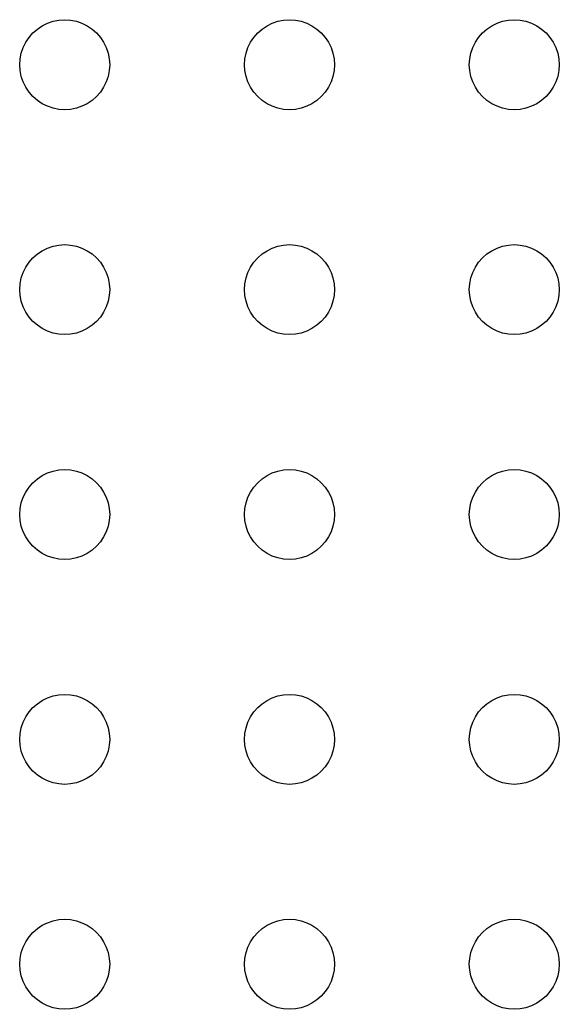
# Model space of a CAD drawing. Header units: metres. Extents: x -126 to 126, y -126 to 126.
# Drawn here: x -3 to 33, y -3 to 63 of the extents above; entities that cross this region are included whole.
import ezdxf

# ---------------------------------------------------------------- set-up
doc = ezdxf.new("R2010")
doc.units = ezdxf.units.M

msp = doc.modelspace()

# ---------------------------------------------------------------- linework, layer by layer
for p, q in [((-1.5, 62.5981), (-1.14804, 62.7716)), ((-1.14804, 62.7716), (-0.77644, 62.8978)), ((-0.77644, 62.8978), (-0.39157, 62.9743)), ((-0.39157, 62.9743), (0, 63)), ((0, 63), (0.39157, 62.9743)), ((0.39157, 62.9743), (0.77644, 62.8978)), ((0.77644, 62.8978), (1.14804, 62.7716)), ((1.14804, 62.7716), (1.5, 62.5981)), ((13.5, 62.5981), (13.8519, 62.7716)), ((13.8519, 62.7716), (14.2235, 62.8978)), ((14.2235, 62.8978), (14.6084, 62.9743)), ((14.6084, 62.9743), (15, 63)), ((15, 63), (15.3916, 62.9743)), ((15.3916, 62.9743), (15.7764, 62.8978)), ((15.7764, 62.8978), (16.148, 62.7716)), ((16.148, 62.7716), (16.5, 62.5981)), ((28.5, 62.5981), (28.8519, 62.7716)), ((28.8519, 62.7716), (29.2235, 62.8978)), ((29.2235, 62.8978), (29.6084, 62.9743)), ((29.6084, 62.9743), (30, 63)), ((30, 63), (30.3916, 62.9743)), ((30.3916, 62.9743), (30.7764, 62.8978)), ((30.7764, 62.8978), (31.148, 62.7716)), ((31.148, 62.7716), (31.5, 62.5981)), ((-2.38005, 61.8263), (-2.12131, 62.1213)), ((-2.12131, 62.1213), (-1.82628, 62.3801)), ((-1.82628, 62.3801), (-1.5, 62.5981)), ((1.5, 62.5981), (1.82628, 62.3801)), ((1.82628, 62.3801), (2.12131, 62.1213)), ((2.12131, 62.1213), (2.38005, 61.8263)), ((12.6199, 61.8263), (12.8787, 62.1213)), ((12.8787, 62.1213), (13.1737, 62.3801)), ((13.1737, 62.3801), (13.5, 62.5981)), ((16.5, 62.5981), (16.8263, 62.3801)), ((16.8263, 62.3801), (17.1213, 62.1213)), ((17.1213, 62.1213), (17.3801, 61.8263)), ((27.6199, 61.8263), (27.8787, 62.1213)), ((27.8787, 62.1213), (28.1737, 62.3801)), ((28.1737, 62.3801), (28.5, 62.5981)), ((31.5, 62.5981), (31.8263, 62.3801)), ((31.8263, 62.3801), (32.1213, 62.1213)), ((32.1213, 62.1213), (32.3801, 61.8263)), ((-2.77164, 61.148), (-2.59807, 61.5)), ((-2.59807, 61.5), (-2.38005, 61.8263)), ((2.38005, 61.8263), (2.59807, 61.5)), ((2.59807, 61.5), (2.77164, 61.148)), ((12.2283, 61.148), (12.4019, 61.5)), ((12.4019, 61.5), (12.6199, 61.8263)), ((17.3801, 61.8263), (17.5981, 61.5)), ((17.5981, 61.5), (17.7716, 61.148)), ((27.2283, 61.148), (27.4019, 61.5)), ((27.4019, 61.5), (27.6199, 61.8263)), ((32.3801, 61.8263), (32.5981, 61.5)), ((32.5981, 61.5), (32.7716, 61.148)), ((-2.97432, 60.3916), (-2.89777, 60.7765)), ((-2.89777, 60.7765), (-2.77164, 61.148)), ((2.77164, 61.148), (2.89777, 60.7765)), ((2.89777, 60.7765), (2.97432, 60.3916)), ((12.0257, 60.3916), (12.1022, 60.7765)), ((12.1022, 60.7765), (12.2283, 61.148)), ((17.7716, 61.148), (17.8978, 60.7765)), ((17.8978, 60.7765), (17.9743, 60.3916)), ((27.0257, 60.3916), (27.1022, 60.7765)), ((27.1022, 60.7765), (27.2283, 61.148)), ((32.7716, 61.148), (32.8978, 60.7765)), ((32.8978, 60.7765), (32.9743, 60.3916)), ((-3, 60), (-2.97432, 60.3916)), ((2.97432, 60.3916), (3, 60)), ((12, 60), (12.0257, 60.3916)), ((17.9743, 60.3916), (18, 60)), ((27, 60), (27.0257, 60.3916)), ((32.9743, 60.3916), (33, 60)), ((-2.97432, 59.6084), (-3, 60)), ((-2.89777, 59.2235), (-2.97432, 59.6084)), ((2.97432, 59.6084), (2.89777, 59.2235)), ((3, 60), (2.97432, 59.6084)), ((12.0257, 59.6084), (12, 60)), ((12.1022, 59.2235), (12.0257, 59.6084)), ((17.9743, 59.6084), (17.8978, 59.2235)), ((18, 60), (17.9743, 59.6084)), ((27.0257, 59.6084), (27, 60)), ((27.1022, 59.2235), (27.0257, 59.6084)), ((32.9743, 59.6084), (32.8978, 59.2235)), ((33, 60), (32.9743, 59.6084)), ((-2.77164, 58.8519), (-2.89777, 59.2235)), ((-2.59807, 58.5), (-2.77164, 58.8519)), ((2.77164, 58.8519), (2.59807, 58.5)), ((2.89777, 59.2235), (2.77164, 58.8519)), ((12.2283, 58.8519), (12.1022, 59.2235)), ((12.4019, 58.5), (12.2283, 58.8519)), ((17.7716, 58.8519), (17.5981, 58.5)), ((17.8978, 59.2235), (17.7716, 58.8519)), ((27.2283, 58.8519), (27.1022, 59.2235)), ((27.4019, 58.5), (27.2283, 58.8519)), ((32.7716, 58.8519), (32.5981, 58.5)), ((32.8978, 59.2235), (32.7716, 58.8519)), ((-2.38005, 58.1737), (-2.59807, 58.5)), ((-2.12131, 57.8787), (-2.38005, 58.1737)), ((2.38005, 58.1737), (2.12131, 57.8787)), ((2.59807, 58.5), (2.38005, 58.1737)), ((12.6199, 58.1737), (12.4019, 58.5)), ((12.8787, 57.8787), (12.6199, 58.1737)), ((17.3801, 58.1737), (17.1213, 57.8787)), ((17.5981, 58.5), (17.3801, 58.1737)), ((27.6199, 58.1737), (27.4019, 58.5)), ((27.8787, 57.8787), (27.6199, 58.1737)), ((32.3801, 58.1737), (32.1213, 57.8787)), ((32.5981, 58.5), (32.3801, 58.1737)), ((-1.82628, 57.6199), (-2.12131, 57.8787)), ((-1.5, 57.4019), (-1.82628, 57.6199)), ((1.82628, 57.6199), (1.5, 57.4019)), ((2.12131, 57.8787), (1.82628, 57.6199)), ((13.1737, 57.6199), (12.8787, 57.8787)), ((13.5, 57.4019), (13.1737, 57.6199)), ((16.8263, 57.6199), (16.5, 57.4019)), ((17.1213, 57.8787), (16.8263, 57.6199)), ((28.1737, 57.6199), (27.8787, 57.8787)), ((28.5, 57.4019), (28.1737, 57.6199)), ((31.8263, 57.6199), (31.5, 57.4019)), ((32.1213, 57.8787), (31.8263, 57.6199)), ((-1.14804, 57.2284), (-1.5, 57.4019)), ((-0.77644, 57.1022), (-1.14804, 57.2284)), ((-0.39157, 57.0257), (-0.77644, 57.1022)), ((0, 57), (-0.39157, 57.0257)), ((0.39157, 57.0257), (0, 57)), ((0.77644, 57.1022), (0.39157, 57.0257)), ((1.14804, 57.2284), (0.77644, 57.1022)), ((1.5, 57.4019), (1.14804, 57.2284)), ((13.8519, 57.2284), (13.5, 57.4019)), ((14.2235, 57.1022), (13.8519, 57.2284)), ((14.6084, 57.0257), (14.2235, 57.1022)), ((15, 57), (14.6084, 57.0257)), ((15.3916, 57.0257), (15, 57)), ((15.7764, 57.1022), (15.3916, 57.0257)), ((16.148, 57.2284), (15.7764, 57.1022)), ((16.5, 57.4019), (16.148, 57.2284)), ((28.8519, 57.2284), (28.5, 57.4019)), ((29.2235, 57.1022), (28.8519, 57.2284)), ((29.6084, 57.0257), (29.2235, 57.1022)), ((30, 57), (29.6084, 57.0257)), ((30.3916, 57.0257), (30, 57)), ((30.7764, 57.1022), (30.3916, 57.0257)), ((31.148, 57.2284), (30.7764, 57.1022)), ((31.5, 57.4019), (31.148, 57.2284)), ((-1.82628, 47.3801), (-1.5, 47.5981)), ((-1.5, 47.5981), (-1.14804, 47.7716)), ((-1.14804, 47.7716), (-0.77644, 47.8978)), ((-0.77644, 47.8978), (-0.39157, 47.9743)), ((-0.39157, 47.9743), (0, 48)), ((0, 48), (0.39157, 47.9743)), ((0.39157, 47.9743), (0.77644, 47.8978)), ((0.77644, 47.8978), (1.14804, 47.7716)), ((1.14804, 47.7716), (1.5, 47.5981)), ((1.5, 47.5981), (1.82628, 47.3801)), ((13.1737, 47.3801), (13.5, 47.5981)), ((13.5, 47.5981), (13.8519, 47.7716)), ((13.8519, 47.7716), (14.2235, 47.8978)), ((14.2235, 47.8978), (14.6084, 47.9743)), ((14.6084, 47.9743), (15, 48)), ((15, 48), (15.3916, 47.9743)), ((15.3916, 47.9743), (15.7764, 47.8978)), ((15.7764, 47.8978), (16.148, 47.7716)), ((16.148, 47.7716), (16.5, 47.5981)), ((16.5, 47.5981), (16.8263, 47.3801)), ((28.1737, 47.3801), (28.5, 47.5981)), ((28.5, 47.5981), (28.8519, 47.7716)), ((28.8519, 47.7716), (29.2235, 47.8978)), ((29.2235, 47.8978), (29.6084, 47.9743)), ((29.6084, 47.9743), (30, 48)), ((30, 48), (30.3916, 47.9743)), ((30.3916, 47.9743), (30.7764, 47.8978)), ((30.7764, 47.8978), (31.148, 47.7716)), ((31.148, 47.7716), (31.5, 47.5981)), ((31.5, 47.5981), (31.8263, 47.3801)), ((-2.38005, 46.8263), (-2.12131, 47.1213)), ((-2.12131, 47.1213), (-1.82628, 47.3801)), ((1.82628, 47.3801), (2.12131, 47.1213)), ((2.12131, 47.1213), (2.38005, 46.8263)), ((12.6199, 46.8263), (12.8787, 47.1213)), ((12.8787, 47.1213), (13.1737, 47.3801)), ((16.8263, 47.3801), (17.1213, 47.1213)), ((17.1213, 47.1213), (17.3801, 46.8263)), ((27.6199, 46.8263), (27.8787, 47.1213)), ((27.8787, 47.1213), (28.1737, 47.3801)), ((31.8263, 47.3801), (32.1213, 47.1213)), ((32.1213, 47.1213), (32.3801, 46.8263)), ((-2.77164, 46.148), (-2.59807, 46.5)), ((-2.59807, 46.5), (-2.38005, 46.8263)), ((2.38005, 46.8263), (2.59807, 46.5)), ((2.59807, 46.5), (2.77164, 46.148)), ((12.2283, 46.148), (12.4019, 46.5)), ((12.4019, 46.5), (12.6199, 46.8263)), ((17.3801, 46.8263), (17.5981, 46.5)), ((17.5981, 46.5), (17.7716, 46.148)), ((27.2283, 46.148), (27.4019, 46.5)), ((27.4019, 46.5), (27.6199, 46.8263)), ((32.3801, 46.8263), (32.5981, 46.5)), ((32.5981, 46.5), (32.7716, 46.148)), ((-2.97432, 45.3916), (-2.89777, 45.7765)), ((-2.89777, 45.7765), (-2.77164, 46.148)), ((2.77164, 46.148), (2.89777, 45.7765)), ((2.89777, 45.7765), (2.97432, 45.3916)), ((12.0257, 45.3916), (12.1022, 45.7765)), ((12.1022, 45.7765), (12.2283, 46.148)), ((17.7716, 46.148), (17.8978, 45.7765)), ((17.8978, 45.7765), (17.9743, 45.3916)), ((27.0257, 45.3916), (27.1022, 45.7765)), ((27.1022, 45.7765), (27.2283, 46.148)), ((32.7716, 46.148), (32.8978, 45.7765)), ((32.8978, 45.7765), (32.9743, 45.3916)), ((-3, 45), (-2.97432, 45.3916)), ((-2.97432, 44.6084), (-3, 45)), ((2.97432, 45.3916), (3, 45)), ((3, 45), (2.97432, 44.6084)), ((12, 45), (12.0257, 45.3916)), ((12.0257, 44.6084), (12, 45)), ((17.9743, 45.3916), (18, 45)), ((18, 45), (17.9743, 44.6084)), ((27, 45), (27.0257, 45.3916)), ((27.0257, 44.6084), (27, 45)), ((32.9743, 45.3916), (33, 45)), ((33, 45), (32.9743, 44.6084)), ((-2.89777, 44.2235), (-2.97432, 44.6084)), ((-2.77164, 43.8519), (-2.89777, 44.2235)), ((2.89777, 44.2235), (2.77164, 43.8519)), ((2.97432, 44.6084), (2.89777, 44.2235)), ((12.1022, 44.2235), (12.0257, 44.6084)), ((12.2283, 43.8519), (12.1022, 44.2235)), ((17.8978, 44.2235), (17.7716, 43.8519)), ((17.9743, 44.6084), (17.8978, 44.2235)), ((27.1022, 44.2235), (27.0257, 44.6084)), ((27.2283, 43.8519), (27.1022, 44.2235)), ((32.8978, 44.2235), (32.7716, 43.8519)), ((32.9743, 44.6084), (32.8978, 44.2235)), ((-2.59807, 43.5), (-2.77164, 43.8519)), ((2.77164, 43.8519), (2.59807, 43.5)), ((12.4019, 43.5), (12.2283, 43.8519)), ((17.7716, 43.8519), (17.5981, 43.5)), ((27.4019, 43.5), (27.2283, 43.8519)), ((32.7716, 43.8519), (32.5981, 43.5)), ((-2.38005, 43.1737), (-2.59807, 43.5)), ((-2.12131, 42.8787), (-2.38005, 43.1737)), ((2.38005, 43.1737), (2.12131, 42.8787)), ((2.59807, 43.5), (2.38005, 43.1737)), ((12.6199, 43.1737), (12.4019, 43.5)), ((12.8787, 42.8787), (12.6199, 43.1737)), ((17.3801, 43.1737), (17.1213, 42.8787)), ((17.5981, 43.5), (17.3801, 43.1737)), ((27.6199, 43.1737), (27.4019, 43.5)), ((27.8787, 42.8787), (27.6199, 43.1737)), ((32.3801, 43.1737), (32.1213, 42.8787)), ((32.5981, 43.5), (32.3801, 43.1737)), ((-1.82628, 42.6199), (-2.12131, 42.8787)), ((-1.5, 42.4019), (-1.82628, 42.6199)), ((-1.14804, 42.2284), (-1.5, 42.4019)), ((1.5, 42.4019), (1.14804, 42.2284)), ((1.82628, 42.6199), (1.5, 42.4019)), ((2.12131, 42.8787), (1.82628, 42.6199)), ((13.1737, 42.6199), (12.8787, 42.8787)), ((13.5, 42.4019), (13.1737, 42.6199)), ((13.8519, 42.2284), (13.5, 42.4019)), ((16.5, 42.4019), (16.148, 42.2284)), ((16.8263, 42.6199), (16.5, 42.4019)), ((17.1213, 42.8787), (16.8263, 42.6199)), ((28.1737, 42.6199), (27.8787, 42.8787)), ((28.5, 42.4019), (28.1737, 42.6199)), ((28.8519, 42.2284), (28.5, 42.4019)), ((31.5, 42.4019), (31.148, 42.2284)), ((31.8263, 42.6199), (31.5, 42.4019)), ((32.1213, 42.8787), (31.8263, 42.6199)), ((-0.77644, 42.1022), (-1.14804, 42.2284)), ((-0.39157, 42.0257), (-0.77644, 42.1022)), ((0, 42), (-0.39157, 42.0257)), ((0.39157, 42.0257), (0, 42)), ((0.77644, 42.1022), (0.39157, 42.0257)), ((1.14804, 42.2284), (0.77644, 42.1022)), ((14.2235, 42.1022), (13.8519, 42.2284)), ((14.6084, 42.0257), (14.2235, 42.1022)), ((15, 42), (14.6084, 42.0257)), ((15.3916, 42.0257), (15, 42)), ((15.7764, 42.1022), (15.3916, 42.0257)), ((16.148, 42.2284), (15.7764, 42.1022)), ((29.2235, 42.1022), (28.8519, 42.2284)), ((29.6084, 42.0257), (29.2235, 42.1022)), ((30, 42), (29.6084, 42.0257)), ((30.3916, 42.0257), (30, 42)), ((30.7764, 42.1022), (30.3916, 42.0257)), ((31.148, 42.2284), (30.7764, 42.1022)), ((-0.39157, 32.9743), (0, 33)), ((0, 33), (0.39157, 32.9743)), ((14.6084, 32.9743), (15, 33)), ((15, 33), (15.3916, 32.9743)), ((29.6084, 32.9743), (30, 33)), ((30, 33), (30.3916, 32.9743)), ((-2.12131, 32.1213), (-1.82628, 32.3801)), ((-1.82628, 32.3801), (-1.5, 32.5981)), ((-1.5, 32.5981), (-1.14804, 32.7716)), ((-1.14804, 32.7716), (-0.77644, 32.8978)), ((-0.77644, 32.8978), (-0.39157, 32.9743)), ((0.39157, 32.9743), (0.77644, 32.8978)), ((0.77644, 32.8978), (1.14804, 32.7716)), ((1.14804, 32.7716), (1.5, 32.5981)), ((1.5, 32.5981), (1.82628, 32.3801)), ((1.82628, 32.3801), (2.12131, 32.1213)), ((12.8787, 32.1213), (13.1737, 32.3801)), ((13.1737, 32.3801), (13.5, 32.5981)), ((13.5, 32.5981), (13.8519, 32.7716)), ((13.8519, 32.7716), (14.2235, 32.8978)), ((14.2235, 32.8978), (14.6084, 32.9743)), ((15.3916, 32.9743), (15.7764, 32.8978)), ((15.7764, 32.8978), (16.148, 32.7716)), ((16.148, 32.7716), (16.5, 32.5981)), ((16.5, 32.5981), (16.8263, 32.3801)), ((16.8263, 32.3801), (17.1213, 32.1213)), ((27.8787, 32.1213), (28.1737, 32.3801)), ((28.1737, 32.3801), (28.5, 32.5981)), ((28.5, 32.5981), (28.8519, 32.7716)), ((28.8519, 32.7716), (29.2235, 32.8978)), ((29.2235, 32.8978), (29.6084, 32.9743)), ((30.3916, 32.9743), (30.7764, 32.8978)), ((30.7764, 32.8978), (31.148, 32.7716)), ((31.148, 32.7716), (31.5, 32.5981)), ((31.5, 32.5981), (31.8263, 32.3801)), ((31.8263, 32.3801), (32.1213, 32.1213)), ((-2.59807, 31.5), (-2.38005, 31.8263)), ((-2.38005, 31.8263), (-2.12131, 32.1213)), ((2.12131, 32.1213), (2.38005, 31.8263)), ((2.38005, 31.8263), (2.59807, 31.5)), ((12.4019, 31.5), (12.6199, 31.8263)), ((12.6199, 31.8263), (12.8787, 32.1213)), ((17.1213, 32.1213), (17.3801, 31.8263)), ((17.3801, 31.8263), (17.5981, 31.5)), ((27.4019, 31.5), (27.6199, 31.8263)), ((27.6199, 31.8263), (27.8787, 32.1213)), ((32.1213, 32.1213), (32.3801, 31.8263)), ((32.3801, 31.8263), (32.5981, 31.5)), ((-2.89777, 30.7764), (-2.77164, 31.148)), ((-2.77164, 31.148), (-2.59807, 31.5)), ((2.59807, 31.5), (2.77164, 31.148)), ((2.77164, 31.148), (2.89777, 30.7764)), ((12.1022, 30.7764), (12.2283, 31.148)), ((12.2283, 31.148), (12.4019, 31.5)), ((17.5981, 31.5), (17.7716, 31.148)), ((17.7716, 31.148), (17.8978, 30.7764)), ((27.1022, 30.7764), (27.2283, 31.148)), ((27.2283, 31.148), (27.4019, 31.5)), ((32.5981, 31.5), (32.7716, 31.148)), ((32.7716, 31.148), (32.8978, 30.7764)), ((-3, 30), (-2.97432, 30.3916)), ((-2.97432, 30.3916), (-2.89777, 30.7764)), ((2.89777, 30.7764), (2.97432, 30.3916)), ((2.97432, 30.3916), (3, 30)), ((12, 30), (12.0257, 30.3916)), ((12.0257, 30.3916), (12.1022, 30.7764)), ((17.8978, 30.7764), (17.9743, 30.3916)), ((17.9743, 30.3916), (18, 30)), ((27, 30), (27.0257, 30.3916)), ((27.0257, 30.3916), (27.1022, 30.7764)), ((32.8978, 30.7764), (32.9743, 30.3916)), ((32.9743, 30.3916), (33, 30)), ((-2.97432, 29.6084), (-3, 30)), ((3, 30), (2.97432, 29.6084)), ((12.0257, 29.6084), (12, 30)), ((18, 30), (17.9743, 29.6084)), ((27.0257, 29.6084), (27, 30)), ((33, 30), (32.9743, 29.6084)), ((-2.89777, 29.2235), (-2.97432, 29.6084)), ((-2.77164, 28.8519), (-2.89777, 29.2235)), ((2.89777, 29.2235), (2.77164, 28.8519)), ((2.97432, 29.6084), (2.89777, 29.2235)), ((12.1022, 29.2235), (12.0257, 29.6084)), ((12.2283, 28.8519), (12.1022, 29.2235)), ((17.8978, 29.2235), (17.7716, 28.8519)), ((17.9743, 29.6084), (17.8978, 29.2235)), ((27.1022, 29.2235), (27.0257, 29.6084)), ((27.2283, 28.8519), (27.1022, 29.2235)), ((32.8978, 29.2235), (32.7716, 28.8519)), ((32.9743, 29.6084), (32.8978, 29.2235)), ((-2.59807, 28.5), (-2.77164, 28.8519)), ((-2.38005, 28.1737), (-2.59807, 28.5)), ((2.59807, 28.5), (2.38005, 28.1737)), ((2.77164, 28.8519), (2.59807, 28.5)), ((12.4019, 28.5), (12.2283, 28.8519)), ((12.6199, 28.1737), (12.4019, 28.5)), ((17.5981, 28.5), (17.3801, 28.1737)), ((17.7716, 28.8519), (17.5981, 28.5)), ((27.4019, 28.5), (27.2283, 28.8519)), ((27.6199, 28.1737), (27.4019, 28.5)), ((32.5981, 28.5), (32.3801, 28.1737)), ((32.7716, 28.8519), (32.5981, 28.5)), ((-2.12131, 27.8787), (-2.38005, 28.1737)), ((-1.82628, 27.6199), (-2.12131, 27.8787)), ((2.12131, 27.8787), (1.82628, 27.6199)), ((2.38005, 28.1737), (2.12131, 27.8787)), ((12.8787, 27.8787), (12.6199, 28.1737)), ((13.1737, 27.6199), (12.8787, 27.8787)), ((17.1213, 27.8787), (16.8263, 27.6199)), ((17.3801, 28.1737), (17.1213, 27.8787)), ((27.8787, 27.8787), (27.6199, 28.1737)), ((28.1737, 27.6199), (27.8787, 27.8787)), ((32.1213, 27.8787), (31.8263, 27.6199)), ((32.3801, 28.1737), (32.1213, 27.8787)), ((-1.5, 27.4019), (-1.82628, 27.6199)), ((-1.14804, 27.2283), (-1.5, 27.4019)), ((-0.77644, 27.1022), (-1.14804, 27.2283)), ((-0.39157, 27.0257), (-0.77644, 27.1022)), ((0.77644, 27.1022), (0.39157, 27.0257)), ((1.14804, 27.2283), (0.77644, 27.1022)), ((1.5, 27.4019), (1.14804, 27.2283)), ((1.82628, 27.6199), (1.5, 27.4019)), ((13.5, 27.4019), (13.1737, 27.6199)), ((13.8519, 27.2283), (13.5, 27.4019)), ((14.2235, 27.1022), (13.8519, 27.2283)), ((14.6084, 27.0257), (14.2235, 27.1022)), ((15.7764, 27.1022), (15.3916, 27.0257)), ((16.148, 27.2283), (15.7764, 27.1022)), ((16.5, 27.4019), (16.148, 27.2283)), ((16.8263, 27.6199), (16.5, 27.4019)), ((28.5, 27.4019), (28.1737, 27.6199)), ((28.8519, 27.2283), (28.5, 27.4019)), ((29.2235, 27.1022), (28.8519, 27.2283)), ((29.6084, 27.0257), (29.2235, 27.1022)), ((30.7764, 27.1022), (30.3916, 27.0257)), ((31.148, 27.2283), (30.7764, 27.1022)), ((31.5, 27.4019), (31.148, 27.2283)), ((31.8263, 27.6199), (31.5, 27.4019)), ((0, 27), (-0.39157, 27.0257)), ((0.39157, 27.0257), (0, 27)), ((15, 27), (14.6084, 27.0257)), ((15.3916, 27.0257), (15, 27)), ((30, 27), (29.6084, 27.0257)), ((30.3916, 27.0257), (30, 27)), ((-1.14804, 17.7716), (-0.77644, 17.8978)), ((-0.77644, 17.8978), (-0.39157, 17.9743)), ((-0.39157, 17.9743), (0, 18)), ((0, 18), (0.39157, 17.9743)), ((0.39157, 17.9743), (0.77644, 17.8978)), ((0.77644, 17.8978), (1.14804, 17.7716)), ((13.8519, 17.7716), (14.2235, 17.8978)), ((14.2235, 17.8978), (14.6084, 17.9743)), ((14.6084, 17.9743), (15, 18)), ((15, 18), (15.3916, 17.9743)), ((15.3916, 17.9743), (15.7764, 17.8978)), ((15.7764, 17.8978), (16.148, 17.7716)), ((28.8519, 17.7716), (29.2235, 17.8978)), ((29.2235, 17.8978), (29.6084, 17.9743)), ((29.6084, 17.9743), (30, 18)), ((30, 18), (30.3916, 17.9743)), ((30.3916, 17.9743), (30.7764, 17.8978)), ((30.7764, 17.8978), (31.148, 17.7716)), ((-2.12131, 17.1213), (-1.82628, 17.3801)), ((-1.82628, 17.3801), (-1.5, 17.5981)), ((-1.5, 17.5981), (-1.14804, 17.7716)), ((1.14804, 17.7716), (1.5, 17.5981)), ((1.5, 17.5981), (1.82628, 17.3801)), ((1.82628, 17.3801), (2.12131, 17.1213)), ((12.8787, 17.1213), (13.1737, 17.3801)), ((13.1737, 17.3801), (13.5, 17.5981)), ((13.5, 17.5981), (13.8519, 17.7716)), ((16.148, 17.7716), (16.5, 17.5981)), ((16.5, 17.5981), (16.8263, 17.3801)), ((16.8263, 17.3801), (17.1213, 17.1213)), ((27.8787, 17.1213), (28.1737, 17.3801)), ((28.1737, 17.3801), (28.5, 17.5981)), ((28.5, 17.5981), (28.8519, 17.7716)), ((31.148, 17.7716), (31.5, 17.5981)), ((31.5, 17.5981), (31.8263, 17.3801)), ((31.8263, 17.3801), (32.1213, 17.1213)), ((-2.77164, 16.148), (-2.59807, 16.5)), ((-2.59807, 16.5), (-2.38005, 16.8263)), ((-2.38005, 16.8263), (-2.12131, 17.1213)), ((2.12131, 17.1213), (2.38005, 16.8263)), ((2.38005, 16.8263), (2.59807, 16.5)), ((2.59807, 16.5), (2.77164, 16.148)), ((12.2283, 16.148), (12.4019, 16.5)), ((12.4019, 16.5), (12.6199, 16.8263)), ((12.6199, 16.8263), (12.8787, 17.1213)), ((17.1213, 17.1213), (17.3801, 16.8263)), ((17.3801, 16.8263), (17.5981, 16.5)), ((17.5981, 16.5), (17.7716, 16.148)), ((27.2283, 16.148), (27.4019, 16.5)), ((27.4019, 16.5), (27.6199, 16.8263)), ((27.6199, 16.8263), (27.8787, 17.1213)), ((32.1213, 17.1213), (32.3801, 16.8263)), ((32.3801, 16.8263), (32.5981, 16.5)), ((32.5981, 16.5), (32.7716, 16.148)), ((-2.89777, 15.7764), (-2.77164, 16.148)), ((2.77164, 16.148), (2.89777, 15.7764)), ((12.1022, 15.7764), (12.2283, 16.148)), ((17.7716, 16.148), (17.8978, 15.7764)), ((27.1022, 15.7764), (27.2283, 16.148)), ((32.7716, 16.148), (32.8978, 15.7764)), ((-3, 15), (-2.97432, 15.3916)), ((-2.97432, 15.3916), (-2.89777, 15.7764)), ((2.89777, 15.7764), (2.97432, 15.3916)), ((2.97432, 15.3916), (3, 15)), ((12, 15), (12.0257, 15.3916)), ((12.0257, 15.3916), (12.1022, 15.7764)), ((17.8978, 15.7764), (17.9743, 15.3916)), ((17.9743, 15.3916), (18, 15)), ((27, 15), (27.0257, 15.3916)), ((27.0257, 15.3916), (27.1022, 15.7764)), ((32.8978, 15.7764), (32.9743, 15.3916)), ((32.9743, 15.3916), (33, 15)), ((-2.97432, 14.6084), (-3, 15)), ((-2.89777, 14.2235), (-2.97432, 14.6084)), ((2.97432, 14.6084), (2.89777, 14.2235)), ((3, 15), (2.97432, 14.6084)), ((12.0257, 14.6084), (12, 15)), ((12.1022, 14.2235), (12.0257, 14.6084)), ((17.9743, 14.6084), (17.8978, 14.2235)), ((18, 15), (17.9743, 14.6084)), ((27.0257, 14.6084), (27, 15)), ((27.1022, 14.2235), (27.0257, 14.6084)), ((32.9743, 14.6084), (32.8978, 14.2235)), ((33, 15), (32.9743, 14.6084)), ((-2.77164, 13.8519), (-2.89777, 14.2235)), ((2.89777, 14.2235), (2.77164, 13.8519)), ((12.2283, 13.8519), (12.1022, 14.2235)), ((17.8978, 14.2235), (17.7716, 13.8519)), ((27.2283, 13.8519), (27.1022, 14.2235)), ((32.8978, 14.2235), (32.7716, 13.8519)), ((-2.59807, 13.5), (-2.77164, 13.8519)), ((-2.38005, 13.1737), (-2.59807, 13.5)), ((2.59807, 13.5), (2.38005, 13.1737)), ((2.77164, 13.8519), (2.59807, 13.5)), ((12.4019, 13.5), (12.2283, 13.8519)), ((12.6199, 13.1737), (12.4019, 13.5)), ((17.5981, 13.5), (17.3801, 13.1737)), ((17.7716, 13.8519), (17.5981, 13.5)), ((27.4019, 13.5), (27.2283, 13.8519)), ((27.6199, 13.1737), (27.4019, 13.5)), ((32.5981, 13.5), (32.3801, 13.1737)), ((32.7716, 13.8519), (32.5981, 13.5)), ((-2.12131, 12.8787), (-2.38005, 13.1737)), ((-1.82628, 12.6199), (-2.12131, 12.8787)), ((-1.5, 12.4019), (-1.82628, 12.6199)), ((1.82628, 12.6199), (1.5, 12.4019)), ((2.12131, 12.8787), (1.82628, 12.6199)), ((2.38005, 13.1737), (2.12131, 12.8787)), ((12.8787, 12.8787), (12.6199, 13.1737)), ((13.1737, 12.6199), (12.8787, 12.8787)), ((13.5, 12.4019), (13.1737, 12.6199)), ((16.8263, 12.6199), (16.5, 12.4019)), ((17.1213, 12.8787), (16.8263, 12.6199)), ((17.3801, 13.1737), (17.1213, 12.8787)), ((27.8787, 12.8787), (27.6199, 13.1737)), ((28.1737, 12.6199), (27.8787, 12.8787)), ((28.5, 12.4019), (28.1737, 12.6199)), ((31.8263, 12.6199), (31.5, 12.4019)), ((32.1213, 12.8787), (31.8263, 12.6199)), ((32.3801, 13.1737), (32.1213, 12.8787)), ((-1.14804, 12.2283), (-1.5, 12.4019)), ((-0.77644, 12.1022), (-1.14804, 12.2283)), ((-0.39157, 12.0257), (-0.77644, 12.1022)), ((0, 12), (-0.39157, 12.0257)), ((0.39157, 12.0257), (0, 12)), ((0.77644, 12.1022), (0.39157, 12.0257)), ((1.14804, 12.2283), (0.77644, 12.1022)), ((1.5, 12.4019), (1.14804, 12.2283)), ((13.8519, 12.2283), (13.5, 12.4019)), ((14.2235, 12.1022), (13.8519, 12.2283)), ((14.6084, 12.0257), (14.2235, 12.1022)), ((15, 12), (14.6084, 12.0257)), ((15.3916, 12.0257), (15, 12)), ((15.7764, 12.1022), (15.3916, 12.0257)), ((16.148, 12.2283), (15.7764, 12.1022)), ((16.5, 12.4019), (16.148, 12.2283)), ((28.8519, 12.2283), (28.5, 12.4019)), ((29.2235, 12.1022), (28.8519, 12.2283)), ((29.6084, 12.0257), (29.2235, 12.1022)), ((30, 12), (29.6084, 12.0257)), ((30.3916, 12.0257), (30, 12)), ((30.7764, 12.1022), (30.3916, 12.0257)), ((31.148, 12.2283), (30.7764, 12.1022)), ((31.5, 12.4019), (31.148, 12.2283)), ((-1.5, 2.59807), (-1.14804, 2.77164)), ((-1.14804, 2.77164), (-0.77644, 2.89777)), ((-0.77644, 2.89777), (-0.39157, 2.97432)), ((-0.39157, 2.97432), (0, 3)), ((0, 3), (0.39157, 2.97432)), ((0.39157, 2.97432), (0.77644, 2.89777)), ((0.77644, 2.89777), (1.14804, 2.77164)), ((1.14804, 2.77164), (1.5, 2.59807)), ((13.5, 2.59807), (13.8519, 2.77164)), ((13.8519, 2.77164), (14.2235, 2.89777)), ((14.2235, 2.89777), (14.6084, 2.97432)), ((14.6084, 2.97432), (15, 3)), ((15, 3), (15.3916, 2.97432)), ((15.3916, 2.97432), (15.7764, 2.89777)), ((15.7764, 2.89777), (16.148, 2.77164)), ((16.148, 2.77164), (16.5, 2.59807)), ((28.5, 2.59807), (28.8519, 2.77164)), ((28.8519, 2.77164), (29.2235, 2.89777)), ((29.2235, 2.89777), (29.6084, 2.97432)), ((29.6084, 2.97432), (30, 3)), ((30, 3), (30.3916, 2.97432)), ((30.3916, 2.97432), (30.7764, 2.89777)), ((30.7764, 2.89777), (31.148, 2.77164)), ((31.148, 2.77164), (31.5, 2.59807)), ((-2.38005, 1.82628), (-2.12131, 2.12131)), ((-2.12131, 2.12131), (-1.82628, 2.38005)), ((-1.82628, 2.38005), (-1.5, 2.59807)), ((1.5, 2.59807), (1.82628, 2.38005)), ((1.82628, 2.38005), (2.12131, 2.12131)), ((2.12131, 2.12131), (2.38005, 1.82628)), ((12.6199, 1.82628), (12.8787, 2.12131)), ((12.8787, 2.12131), (13.1737, 2.38005)), ((13.1737, 2.38005), (13.5, 2.59807)), ((16.5, 2.59807), (16.8263, 2.38005)), ((16.8263, 2.38005), (17.1213, 2.12131)), ((17.1213, 2.12131), (17.3801, 1.82628)), ((27.6199, 1.82628), (27.8787, 2.12131)), ((27.8787, 2.12131), (28.1737, 2.38005)), ((28.1737, 2.38005), (28.5, 2.59807)), ((31.5, 2.59807), (31.8263, 2.38005)), ((31.8263, 2.38005), (32.1213, 2.12131)), ((32.1213, 2.12131), (32.3801, 1.82628)), ((-2.77164, 1.14804), (-2.59807, 1.5)), ((-2.59807, 1.5), (-2.38005, 1.82628)), ((2.38005, 1.82628), (2.59807, 1.5)), ((2.59807, 1.5), (2.77164, 1.14804)), ((12.2283, 1.14804), (12.4019, 1.5)), ((12.4019, 1.5), (12.6199, 1.82628)), ((17.3801, 1.82628), (17.5981, 1.5)), ((17.5981, 1.5), (17.7716, 1.14804)), ((27.2283, 1.14804), (27.4019, 1.5)), ((27.4019, 1.5), (27.6199, 1.82628)), ((32.3801, 1.82628), (32.5981, 1.5)), ((32.5981, 1.5), (32.7716, 1.14804)), ((-2.97432, 0.39157), (-2.89777, 0.77644)), ((-2.89777, 0.77644), (-2.77164, 1.14804)), ((2.77164, 1.14804), (2.89777, 0.77644)), ((2.89777, 0.77644), (2.97432, 0.39157)), ((12.0257, 0.39157), (12.1022, 0.77644)), ((12.1022, 0.77644), (12.2283, 1.14804)), ((17.7716, 1.14804), (17.8978, 0.77644)), ((17.8978, 0.77644), (17.9743, 0.39157)), ((27.0257, 0.39157), (27.1022, 0.77644)), ((27.1022, 0.77644), (27.2283, 1.14804)), ((32.7716, 1.14804), (32.8978, 0.77644)), ((32.8978, 0.77644), (32.9743, 0.39157)), ((-3, 0), (-2.97432, 0.39157)), ((-2.97432, -0.39157), (-3, 0)), ((2.97432, 0.39157), (3, 0)), ((3, 0), (2.97432, -0.39157)), ((12, 0), (12.0257, 0.39157)), ((12.0257, -0.39157), (12, 0)), ((17.9743, 0.39157), (18, 0)), ((18, 0), (17.9743, -0.39157)), ((27, 0), (27.0257, 0.39157)), ((27.0257, -0.39157), (27, 0)), ((32.9743, 0.39157), (33, 0)), ((33, 0), (32.9743, -0.39157)), ((-2.89777, -0.77644), (-2.97432, -0.39157)), ((2.97432, -0.39157), (2.89777, -0.77644)), ((12.1022, -0.77644), (12.0257, -0.39157)), ((17.9743, -0.39157), (17.8978, -0.77644)), ((27.1022, -0.77644), (27.0257, -0.39157)), ((32.9743, -0.39157), (32.8978, -0.77644)), ((-2.77164, -1.14804), (-2.89777, -0.77644)), ((-2.59807, -1.5), (-2.77164, -1.14804)), ((2.77164, -1.14804), (2.59807, -1.5)), ((2.89777, -0.77644), (2.77164, -1.14804)), ((12.2283, -1.14804), (12.1022, -0.77644)), ((12.4019, -1.5), (12.2283, -1.14804)), ((17.7716, -1.14804), (17.5981, -1.5)), ((17.8978, -0.77644), (17.7716, -1.14804)), ((27.2283, -1.14804), (27.1022, -0.77644)), ((27.4019, -1.5), (27.2283, -1.14804)), ((32.7716, -1.14804), (32.5981, -1.5)), ((32.8978, -0.77644), (32.7716, -1.14804)), ((-2.38005, -1.82628), (-2.59807, -1.5)), ((-2.12131, -2.12131), (-2.38005, -1.82628)), ((2.38005, -1.82628), (2.12131, -2.12131)), ((2.59807, -1.5), (2.38005, -1.82628)), ((12.6199, -1.82628), (12.4019, -1.5)), ((12.8787, -2.12131), (12.6199, -1.82628)), ((17.3801, -1.82628), (17.1213, -2.12131)), ((17.5981, -1.5), (17.3801, -1.82628)), ((27.6199, -1.82628), (27.4019, -1.5)), ((27.8787, -2.12131), (27.6199, -1.82628)), ((32.3801, -1.82628), (32.1213, -2.12131)), ((32.5981, -1.5), (32.3801, -1.82628)), ((-1.82628, -2.38005), (-2.12131, -2.12131)), ((-1.5, -2.59807), (-1.82628, -2.38005)), ((-1.14804, -2.77164), (-1.5, -2.59807)), ((1.5, -2.59807), (1.14804, -2.77164)), ((1.82628, -2.38005), (1.5, -2.59807)), ((2.12131, -2.12131), (1.82628, -2.38005)), ((13.1737, -2.38005), (12.8787, -2.12131)), ((13.5, -2.59807), (13.1737, -2.38005)), ((13.8519, -2.77164), (13.5, -2.59807)), ((16.5, -2.59807), (16.148, -2.77164)), ((16.8263, -2.38005), (16.5, -2.59807)), ((17.1213, -2.12131), (16.8263, -2.38005)), ((28.1737, -2.38005), (27.8787, -2.12131)), ((28.5, -2.59807), (28.1737, -2.38005)), ((28.8519, -2.77164), (28.5, -2.59807)), ((31.5, -2.59807), (31.148, -2.77164)), ((31.8263, -2.38005), (31.5, -2.59807)), ((32.1213, -2.12131), (31.8263, -2.38005)), ((-0.77644, -2.89777), (-1.14804, -2.77164)), ((-0.39157, -2.97432), (-0.77644, -2.89777)), ((0, -3), (-0.39157, -2.97432)), ((0.39157, -2.97432), (0, -3)), ((0.77644, -2.89777), (0.39157, -2.97432)), ((1.14804, -2.77164), (0.77644, -2.89777)), ((14.2235, -2.89777), (13.8519, -2.77164)), ((14.6084, -2.97432), (14.2235, -2.89777)), ((15, -3), (14.6084, -2.97432)), ((15.3916, -2.97432), (15, -3)), ((15.7764, -2.89777), (15.3916, -2.97432)), ((16.148, -2.77164), (15.7764, -2.89777)), ((29.2235, -2.89777), (28.8519, -2.77164)), ((29.6084, -2.97432), (29.2235, -2.89777)), ((30, -3), (29.6084, -2.97432)), ((30.3916, -2.97432), (30, -3)), ((30.7764, -2.89777), (30.3916, -2.97432)), ((31.148, -2.77164), (30.7764, -2.89777))]:
    msp.add_line(p, q)

doc.saveas('drawing.dxf')
